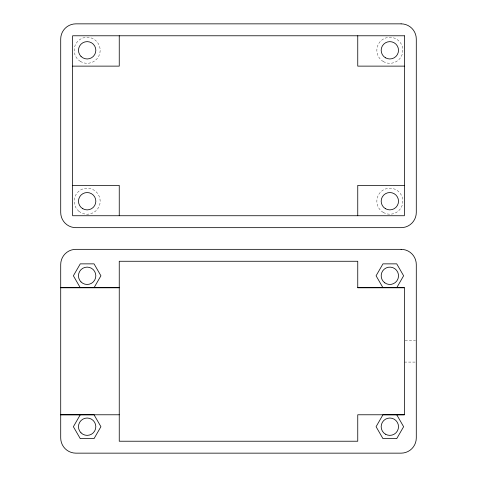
<?xml version="1.0" encoding="UTF-8"?>
<svg xmlns="http://www.w3.org/2000/svg" width="477" height="477" viewBox="0 0 477 477"><rect width="100%" height="100%" fill="white"/><g stroke="black" fill="none" stroke-linecap="round" stroke-linejoin="round"><path stroke-width="0.36" stroke-dasharray="2.38 1.79" d="M405.11 340.405L415.545 340.405M404.365 362.085L415.545 362.085M383.335 212.474A13.01 13.01 0 0 0 402.85 201.205A13.01 13.01 0 0 0 383.335 189.941A13.01 13.01 0 0 0 383.335 212.474M78.92 211.281A13.01 13.01 0 0 0 99.997 203.321A13.01 13.01 0 0 0 82.569 189.047A13.01 13.01 0 0 0 78.92 211.281M80.357 61.39A13.01 13.01 0 0 0 100.164 50.651A13.01 13.01 0 0 0 80.965 38.864A13.01 13.01 0 0 0 80.357 61.39M383.335 61.569A13.01 13.01 0 0 0 402.85 50.3A13.01 13.01 0 0 0 383.335 39.036A13.01 13.01 0 0 0 383.335 61.569"/><path stroke-width="0.72" d="M94.035 287.714L100.921 275.789L94.041 263.864L80.273 263.859L73.38 275.778L80.261 287.709L119.25 287.72L60.71 287.714L80.261 287.709M80.261 414.787L73.38 426.712L80.273 438.637L94.041 438.625L100.921 426.7L94.035 414.775L60.71 414.775L119.25 414.775M396.739 287.709L404.365 287.72L404.365 414.775L357.75 414.775L357.75 441.225L119.25 441.225L119.25 261.265L357.75 261.265L357.75 287.72L396.739 287.709L403.62 275.778L396.727 263.859L382.959 263.864L376.079 275.789L382.965 287.714M72.635 66.13L119.25 66.13L119.25 35.775M404.365 66.13L357.75 66.13L357.75 35.775M72.635 185.38L119.25 185.38L119.25 215.735M404.365 185.38L357.75 185.38L357.75 215.735M357.75 287.714L404.365 287.714M396.739 414.787L382.965 414.775L376.079 426.7L382.959 438.625L396.727 438.637L403.62 426.712L396.739 414.787L404.365 414.775M401.115 23.85L75.885 23.85A15.175 15.175 0 0 0 60.71 39.025L60.71 212.48A15.175 15.175 0 0 0 75.885 227.66L401.115 227.66A15.175 15.175 0 0 0 416.29 212.48L416.29 39.025A15.175 15.175 0 0 0 401.115 23.85M404.365 35.775L72.635 35.775L72.635 215.735L404.365 215.735L404.365 35.775M401.115 249.34L75.885 249.34A15.175 15.175 0 0 0 60.71 264.52L60.71 437.975A15.175 15.175 0 0 0 75.885 453.15L401.115 453.15A15.175 15.175 0 0 0 416.29 437.975L416.29 264.52A15.175 15.175 0 0 0 401.115 249.34M385.505 208.717A8.675 8.675 0 0 0 398.51 201.205A8.675 8.675 0 0 0 385.505 193.698A8.675 8.675 0 0 0 385.505 208.717M385.505 57.812A8.675 8.675 0 0 0 398.51 50.3A8.675 8.675 0 0 0 385.505 42.793A8.675 8.675 0 0 0 385.505 57.812M81.03 56.435A8.675 8.675 0 0 0 95.537 52.548A8.675 8.675 0 0 0 84.918 41.922A8.675 8.675 0 0 0 81.03 56.435M82.825 208.729A8.675 8.675 0 0 0 95.835 201.216A8.675 8.675 0 0 0 82.825 193.704A8.675 8.675 0 0 0 82.825 208.729M384.826 282.855A8.675 8.675 0 0 0 398.486 276.612A8.675 8.675 0 0 0 386.251 267.901A8.675 8.675 0 0 0 384.826 282.855M385.499 434.207A8.675 8.675 0 0 0 398.51 426.7A8.675 8.675 0 0 0 385.505 419.188A8.675 8.675 0 0 0 385.499 434.207M81.012 281.925A8.675 8.675 0 0 0 95.525 278.037A8.675 8.675 0 0 0 84.9 267.412A8.675 8.675 0 0 0 81.012 281.925M81.012 432.83A8.675 8.675 0 0 0 95.525 428.942A8.675 8.675 0 0 0 84.9 418.323A8.675 8.675 0 0 0 81.012 432.83"/></g></svg>
